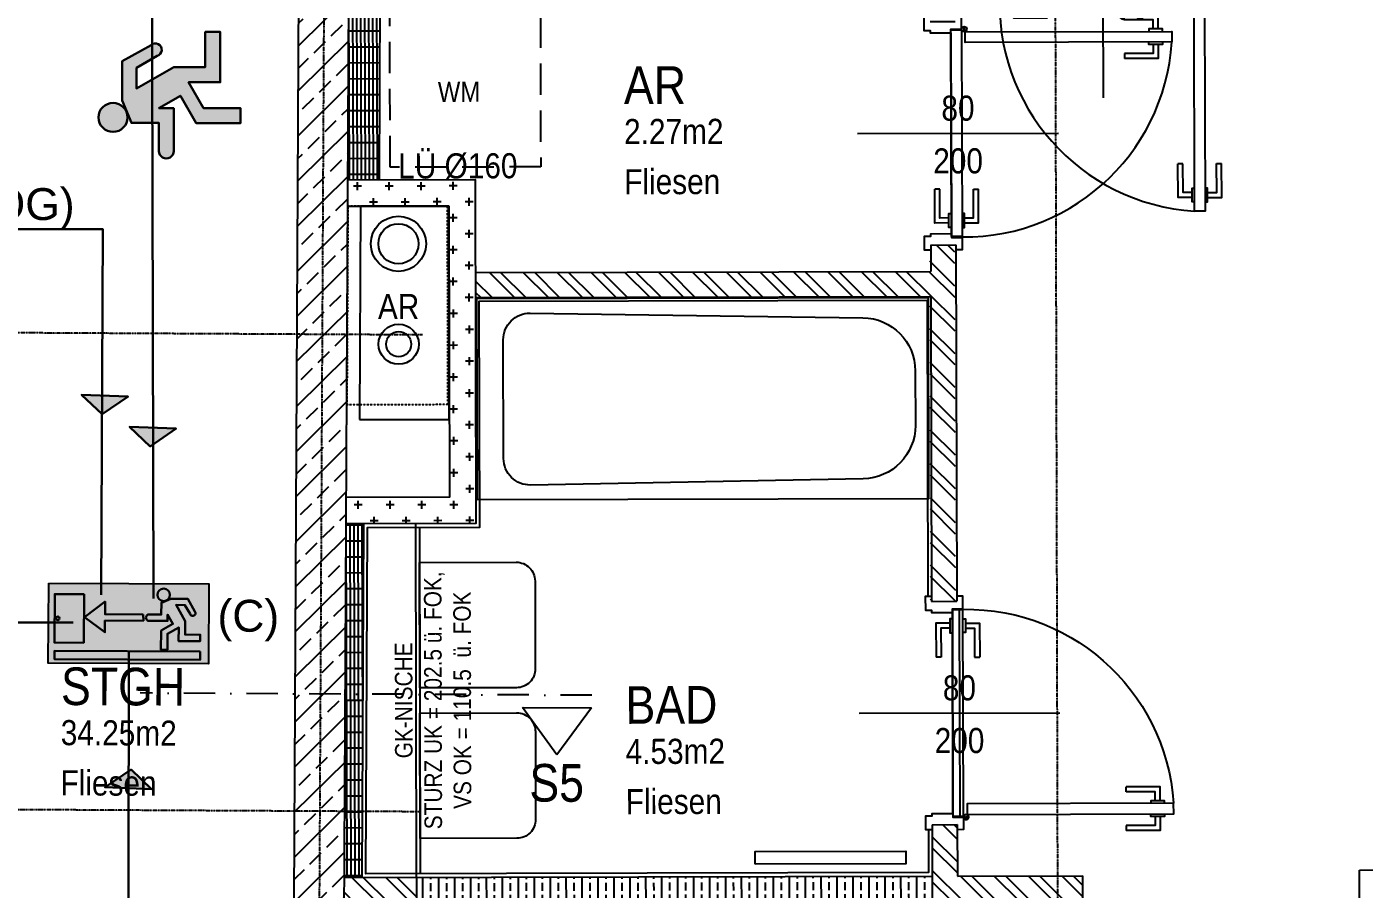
# Model space of a CAD drawing. Header units: millimetres. Extents: x -5498 to 144064, y 340 to 109563.
# Drawn here: x 21912 to 27242, y 65359 to 68796 of the extents above; entities that cross this region are included whole.
import ezdxf
from ezdxf.enums import TextEntityAlignment as Align

# ---------------------------------------------------------------- set-up
doc = ezdxf.new("R2010")
doc.units = ezdxf.units.MM
for name, pattern in [('DASHDOT', [1, 0.5, -0.25, 0, -0.25]), ('HIDDEN', [0.375, 0.25, -0.125]), ('HIDDEN2', [0.1875, 0.125, -0.0625]), ('STRICHPUNKT', [1, 0.5, -0.25, 0, -0.25]), ('STRICHPUNKTX2', [2, 1, -0.5, 0, -0.5])]:
    doc.linetypes.add(name, pattern=pattern)
doc.layers.add('00_HLP---------M0', color=251, linetype='Continuous', plot=False)
for name, color, linetype in [('00_HLP-G00-LEG-M0', 6, 'Continuous'), ('01-ANS-G00-LEG-M0', 251, 'Continuous'), ('01-SCH-G00-LEG-M0', 251, 'STRICHPUNKTX2'), ('01-TXT---------M0', 251, 'Continuous'), ('01-TXT---------PP', 1, 'Continuous'), ('01-TXT-G00-LEG-M0', 1, 'Continuous'), ('02-ANS-G00-LEG-M0', 251, 'Continuous'), ('02-AXO-G00-LEG-M0', 251, 'STRICHPUNKT'), ('02-FIL-G00-LEG-GK', 251, 'Continuous'), ('02-FIL-G00-LEG-ORANGE', 251, 'Continuous'), ('02-FIL-G00-Leg-STB', 251, 'Continuous'), ('02-FLI-G00-LEG-M0', 251, 'Continuous'), ('02-TWA-G00-LEG-M0', 251, 'Continuous'), ('02-ZWA---------M0', 251, 'Continuous'), ('02-ZWA-G00-LEG-M0', 251, 'Continuous'), ('03-HID-G00-LEG-M0', 251, 'HIDDEN2'), ('03-SYM-G00-LEG-M0', 251, 'Continuous'), ('05-STO--------M0', 251, 'Continuous'), ('05-SYM---------M0', 251, 'Continuous'), ('05-SYM--------M0', 251, 'Continuous'), ('05-SYM-G00-LEG-M0', 251, 'Continuous'), ('05-TXT--------M0', 251, 'Continuous'), ('05-TXT-G00-LEG-M0', 251, 'Continuous'), ('07-SAN-G00-LEG-M0', 251, 'Continuous'), ('07-SYM-G00-LEG-M0', 251, 'STRICHPUNKT'), ('07-TXT---------M0', 251, 'Continuous')]:
    doc.layers.add(name, color=color, linetype=linetype)
doc.styles.add('ARIAL', font='arial.ttf', dxfattribs={"width": 0.85})
doc.styles.get("Standard").update_dxf_attribs({"font": 'arial.ttf'})
pattern_1 = [(90.1423, (31995.2, 67277.069), (-15.87495, -0.039428), []), (180.1423, (31995.2, 67277.07), (0.1577, -63.4998), [])]
pattern_2 = [(135.1423, (31995.2, 67277.07), (-67.1844, -67.519), []), (135.1423, (31995.09, 67321.97), (-67.1844, -67.519), [])]

# ---------------------------------------------------------------- blocks, each defined once
blk = doc.blocks.new('05-TXT')
at = {"layer": '05-TXT--------M0'}
blk.add_line((-0.4, 0), (0.4, 0), dxfattribs=at)
at = {"layer": '05-TXT--------M0', "color": 8, "style": 'ARIAL', "width": 0.85}
blk.add_attdef('BREITE', text='', height=0.1, dxfattribs=at).set_placement((0, 0.05), align=Align.CENTER)
blk.add_attdef('HÖHE', text='', height=0.1, rotation=360, dxfattribs=at).set_placement((0, -0.06), align=Align.TOP_CENTER)
blk = doc.blocks.new('01-SQM')
at = {"layer": '01-TXT---------M0', "color": 1, "style": 'ARIAL', "width": 0.85}
blk.add_attdef('ROOM', (0, 0), '', height=0.15, dxfattribs=at)
blk.add_attdef('AREA', text='', height=0.1, dxfattribs=at).set_placement((0, -0.06), align=Align.TOP_LEFT)
at = {"layer": '01-TXT---------PP', "color": 1, "style": 'ARIAL', "width": 0.85}
blk.add_attdef('NR', text='', height=0.15, dxfattribs=at).set_placement((-0.1173, 0), align=Align.RIGHT)
blk.add_attdef('FLOOR', text='', height=0.1, dxfattribs=at).set_placement((0, -0.26), align=Align.TOP_LEFT)
blk = doc.blocks.new('TÜR-80_10er-WAND')
at = {"layer": '00_HLP---------M0'}
for points in [[(-0.3575, 0.027), (-0.3575, 0.083), (-0.2225, 0.083)], [(-0.3375, 0.027), (-0.3375, 0.063), (-0.2225, 0.063)], [(-0.2225, 0.063), (-0.2225, 0.083)], [(0.4, 0.017), (-0.4, 0.017)], [(-0.375, 0.017), (-0.375, 0.027), (-0.32, 0.027), (-0.32, 0.017)], [(-0.375, -0.025), (-0.375, -0.035), (-0.32, -0.035), (-0.32, -0.025)], [(-0.3575, -0.035), (-0.3575, -0.091), (-0.2225, -0.091)], [(-0.3375, -0.035), (-0.3375, -0.071), (-0.2225, -0.071)], [(-0.2225, -0.071), (-0.2225, -0.091)]]:
    blk.add_lwpolyline(points, dxfattribs=at)
blk.add_lwpolyline([(0.4115, -0.025), (-0.4115, -0.025), (-0.4115, -0.025), (-0.4115, 0.017), (0.4115, 0.017)], close=True, dxfattribs=at)
at = {"layer": '02-ZWA---------M0'}
for points in [[(-0.445, 0.1), (-0.445, 0)], [(0.445, 0.1), (0.445, 0)]]:
    blk.add_lwpolyline(points, dxfattribs=at)
at = {"layer": '05-STO--------M0'}
for points in [[(-0.465, 0.1), (-0.465, 0.125), (-0.41, 0.125), (-0.41, 0.1), (-0.4, 0.1), (-0.4, 0.017), (-0.415, 0.017), (-0.415, -0.025), (-0.465, -0.025), (-0.465, 0)], [(0.465, 0.1), (0.465, 0.125), (0.41, 0.125), (0.41, 0.1), (0.4, 0.1), (0.4, 0.017), (0.415, 0.017), (0.415, -0.025), (0.465, -0.025), (0.465, 0)]]:
    blk.add_lwpolyline(points, dxfattribs=at)
at = {"layer": '05-SYM---------M0'}
for points in [[(0.352, -0.8085), (0.296, -0.8085), (0.296, -0.6735)], [(0.316, -0.6735), (0.296, -0.6735)], [(0.352, -0.7885), (0.316, -0.7885), (0.316, -0.6735)], [(0.414, -0.8085), (0.47, -0.8085), (0.47, -0.6735)], [(0.414, -0.7885), (0.45, -0.7885), (0.45, -0.6735)], [(0.45, -0.6735), (0.47, -0.6735)], [(0.362, -0.826), (0.352, -0.826), (0.352, -0.771), (0.362, -0.771)], [(0.404, -0.826), (0.414, -0.826), (0.414, -0.771), (0.404, -0.771)]]:
    blk.add_lwpolyline(points, dxfattribs=at)
at = {"layer": '05-SYM--------M0'}
blk.add_lwpolyline([(0.404, -0.0395), (0.404, -0.8625), (0.404, -0.8625), (0.362, -0.8625), (0.362, -0.0395)], close=True, dxfattribs=at)
for points in [[(0.41, -0.036), (0.42, -0.036)], [(0.415, -0.031), (0.415, -0.041)]]:
    blk.add_lwpolyline(points, dxfattribs=at)
blk.add_circle((0.415, -0.036), 0.01, dxfattribs=at)
blk.add_arc((0.415, -0.036), 0.8282, 176.3309, 266.3309, dxfattribs=at)
blk = doc.blocks.new('03-rar')
blk.add_circle((0, 0), 0.05)
at = {"layer": '01-TXT---------M0', "color": 8, "style": 'ARIAL', "width": 0.85}
blk.add_attdef('RR', text='', height=0.1, dxfattribs=at).set_placement((0, 0.1), align=Align.CENTER)
blk = doc.blocks.new('schnittführung')
at = {"color": 4, "linetype": 'DASHDOT', "ltscale": 0.25}
blk.add_line((0.2375, -0.1378), (0.2375, 1.6622), dxfattribs=at)
blk.add_line((0.2375, -0.1378), (0.2375, 1.6622), dxfattribs=at)
blk.add_line((0.2375, -0.1378), (0.2375, 1.6622), dxfattribs=at)
at = {"color": 4}
blk.add_lwpolyline([(0.1875, 0.1378), (0.1875, -0.1378), (0, 0)], close=True, dxfattribs=at)
at = {"layer": '07-TXT---------M0', "color": 9, "style": 'ARIAL', "text_generation_flag": 6, "width": 0.85}
blk.add_attdef('SCHNITT', text='', height=0.15, rotation=270, dxfattribs=at).set_placement((-0.0373, 0), align=Align.CENTER)
blk = doc.blocks.new('07-WM')
at = {"linetype": 'HIDDEN', "ltscale": 0.5}
blk.add_lwpolyline([(0.05, -0.05), (0.05, -0.65), (0.65, -0.65), (0.65, -0.05)], close=True, dxfattribs=at)
blk = doc.blocks.new('07-Badewanne')
blk.add_lwpolyline([(0, -0.8), (-1.8, -0.8), (-1.8, 0), (0, 0)], close=True)
blk.add_lwpolyline([(-0.1059, -0.6366), (-0.1059, -0.1634, 0.418658), (-0.2134, -0.0575), (-1.5385, -0.0792, 0.409076), (-1.7471, -0.2909), (-1.7471, -0.5091, 0.409783), (-1.5385, -0.7208), (-0.2134, -0.7425, 0.419369), (-0.1059, -0.6366)], format="xyb", close=True)
blk = doc.blocks.new('07-WT60')
blk.add_lwpolyline([(-0.015, 0.25), (-0.4, 0.25, 0.414214), (-0.475, 0.175), (-0.475, -0.175, 0.414214), (-0.4, -0.25), (-0.015, -0.25)], format="xyb", close=True)
blk = doc.blocks.new('9809550')
at = {"color": 18, "lineweight": 30, "true_color": 0x000000}
for points in [[(423921.7, 99168.8), (423956.8, 99168.8), (423956.8, 99202.9), (423984.5, 99214.5), (424033.7, 99214.5), (424053.8, 99178.3)], [(424040.2, 99170.9), (424025.2, 99196.7), (423999.7, 99196.8), (424026.2, 99150.3), (424026.2, 99110.9), (424070.2, 99110.9), (424070.2, 99092.3), (424007.5, 99092.3), (424007.5, 99131.7), (423975, 99113.1), (423975, 99067), (423956.5, 99067), (423956.5, 99122.4), (423990.5, 99141.9), (423975.1, 99168.8), (423975.1, 99150.2), (423921.7, 99150.3)]]:
    blk.add_lwpolyline(points, dxfattribs=at)
blk.add_circle((423963.6, 99225.9), 18.1, dxfattribs=at)
for centre, radius, start, end in [((424047.8, 99173.1), 7.96, 195.7299, 41.4005), ((423921.7, 99159.5), 9.27, 89.9849, 270.0151)]:
    blk.add_arc(centre, radius, start, end, dxfattribs=at)
blk = doc.blocks.new('RIVO-SIBEL-ARR-left')
h = blk.add_hatch(color=100)
h.paths.add_polyline_path([(3656.51, 1956.46), (3656.51, 1947.63), (3674.18, 1947.63), (3674.18, 1956.46)])
h.paths.add_polyline_path([(3662.75, 1954.45), (3662.75, 1953.06), (3666.97, 1953.06), (3666.98, 1952.36), (3662.74, 1952.36), (3662.74, 1951.07), (3660.49, 1952.74)], flags=16)
h.paths.add_polyline_path([(3660.42, 1955.25), (3660.42, 1949.9), (3657.18, 1949.9), (3657.18, 1955.25)], flags=16)
h.paths.add_polyline_path([(3657.73, 1952.58, -1), (3657.35, 1952.58, -1)], flags=0)
h.paths.add_polyline_path([(3667.61, 1953.06), (3668.95, 1953.06), (3668.95, 1954.36), (3669.48, 1954.59, -0.535619), (3668.52, 1955.23, -1), (3669.9, 1955.23, -0.302406), (3669.48, 1954.59), (3670.01, 1954.8), (3671.88, 1954.8), (3672.65, 1953.42, -1.25347), (3672.13, 1953.14), (3671.56, 1954.12), (3670.59, 1954.12), (3671.59, 1952.35), (3671.59, 1950.85), (3673.27, 1950.85), (3673.27, 1950.14), (3670.88, 1950.14), (3670.88, 1951.64), (3669.64, 1950.93), (3669.64, 1949.18), (3668.94, 1949.18), (3668.94, 1951.29), (3670.24, 1952.03), (3669.65, 1953.05), (3669.65, 1952.35), (3667.61, 1952.35, -1)], flags=16)
h.paths.add_polyline_path([(3673.27, 1948.98), (3673.27, 1948.07), (3657.18, 1948.07), (3657.18, 1948.98)], flags=16)
h = blk.add_hatch(color=7)
h.paths.add_polyline_path([(3660.42, 1955.25), (3657.18, 1955.25), (3657.18, 1949.9), (3660.42, 1949.9)])
h.paths.add_polyline_path([(3657.73, 1952.58, -1), (3657.35, 1952.58, -1)], flags=16)
h.paths.add_polyline_path([(3673.27, 1948.07), (3673.27, 1948.98), (3657.18, 1948.98), (3657.18, 1948.07)])
h = blk.add_hatch(color=256)
h.paths.add_polyline_path([(3670.59, 1954.12), (3671.56, 1954.12), (3672.13, 1953.14, 1.25347), (3672.65, 1953.42), (3671.88, 1954.8), (3670.01, 1954.8), (3668.95, 1954.36), (3668.95, 1953.06), (3667.61, 1953.06, 1), (3667.61, 1952.35), (3669.65, 1952.35), (3669.65, 1953.05), (3670.24, 1952.03), (3668.94, 1951.29), (3668.94, 1949.18), (3669.64, 1949.18), (3669.64, 1950.93), (3670.88, 1951.64), (3670.88, 1950.14), (3673.27, 1950.14), (3673.27, 1950.85), (3671.59, 1950.85), (3671.59, 1952.35)])
h.paths.add_polyline_path([(3668.52, 1955.23, 1), (3669.9, 1955.23, 1)])
blk.add_hatch(color=256).paths.add_polyline_path([(3662.75, 1953.06), (3662.75, 1954.45), (3660.49, 1952.74), (3662.74, 1951.07), (3662.74, 1952.36), (3666.98, 1952.36), (3666.97, 1953.06)])
blk.add_lwpolyline([(3656.51, 1956.46), (3674.18, 1956.46), (3674.18, 1947.63), (3656.51, 1947.63)], close=True)
at = {"color": 18, "lineweight": 30, "true_color": 0x000000}
for points in [[(3660.42, 1955.25), (3657.18, 1955.25), (3657.18, 1949.9), (3660.42, 1949.9)], [(3673.27, 1948.98), (3657.18, 1948.98), (3657.18, 1948.07), (3673.27, 1948.07)]]:
    blk.add_lwpolyline(points, close=True, dxfattribs=at)
blk.add_lwpolyline([(3666.97, 1953.06), (3662.75, 1953.06), (3662.75, 1954.45), (3660.49, 1952.74), (3662.74, 1951.07), (3662.74, 1952.36), (3666.98, 1952.36), (3666.97, 1953.06)], dxfattribs=at)
blk.add_circle((3657.54, 1952.58), 0.19, dxfattribs=at)
at = {"xscale": 0.0381026673526157, "yscale": 0.0381026673526157, "zscale": 0.0381026673526157}
blk.add_blockref('9809550', (-12484.93, -1825.54), dxfattribs=at)
blk = doc.blocks.new('4444444')
at = {"lineweight": 30}
h = blk.add_hatch(color=100, dxfattribs=at)
h.dxf.hatch_style = 1
h.paths.add_polyline_path([(431810.8, 98429.5), (431736, 98429.5), (431806.7, 98326.5)])
h.paths.add_polyline_path([(431814, 98511.5), (431736, 98429.5), (431810.8, 98429.5)])
at = {"color": 102, "lineweight": 30, "true_color": 0x21de37}
blk.add_lwpolyline([(431736, 98429.5), (431806.7, 98326.5), (431736, 98429.5), (431814, 98511.5), (431806.7, 98326.5)], dxfattribs=at)
blk = doc.blocks.new('750298750')
h = blk.add_hatch(color=3)
h.paths.add_polyline_path([(426943.6, 99576.9), (426968.1, 99576.8), (426982.5, 99552, 1.25347), (426995.6, 99559.2), (426976.3, 99594), (426929, 99594), (426902.3, 99582.8), (426902.3, 99550), (426868.6, 99550, 1), (426868.6, 99532.2), (426919.9, 99532.1), (426919.9, 99550), (426934.8, 99524.1), (426902.1, 99505.4), (426902.1, 99452.1), (426919.8, 99452.1), (426919.8, 99496.4), (426951.1, 99514.3), (426951.1, 99476.4), (427011.4, 99476.4), (427011.4, 99494.3), (426969.1, 99494.3), (426969.1, 99532.2)])
h.paths.add_polyline_path([(426891.5, 99604.9, 1), (426926.3, 99604.9, 1)])
at = {"xscale": 0.9619413167778113, "yscale": 0.9619413167778113, "zscale": 0.9619413167778113}
blk.add_blockref('9809550', (19080.8, 4155.4), dxfattribs=at)

msp = doc.modelspace()

# ---------------------------------------------------------------- hatches: boundary and pattern name
at = {"layer": '02-FIL-G00-LEG-GK'}
h = msp.add_hatch(dxfattribs=at)
h.set_pattern_fill('GRATE', color=256, scale=20, angle=197.0465, style=0)
h.set_pattern_definition(pattern_1)
h.paths.add_polyline_path([(23196.2, 68915.2), (23192.4, 68185.2), (23317.4, 68185.5), (23321.2, 68915.5)])
h = msp.add_hatch(dxfattribs=at)
h.set_pattern_fill('GRATE', color=256, scale=20, angle=197.0465, style=0)
h.set_pattern_definition(pattern_1)
h.paths.add_polyline_path([(23255.4, 66815.4), (23185.4, 66815.2), (23178.2, 65405.2), (23248.2, 65405.3)])
h = msp.add_hatch(dxfattribs=at)
h.set_pattern_fill('BRASS', color=256, scale=10, angle=197.0465, style=0)
h.set_pattern_definition([(90.1423, (31995.2, 67277.07), (-63.4998, -0.1577), []), (90.1423, (31963.45, 67276.99), (-63.4998, -0.1577), [31.75, -15.875])])
h.paths.add_polyline_path([(25515.6, 65411), (23465.6, 65405.9), (23465.8, 65305.9), (25515.8, 65311)])
at = {"layer": '02-FIL-G00-LEG-ORANGE'}
h = msp.add_hatch(dxfattribs=at)
h.set_pattern_fill('CROSS', color=256, scale=10, angle=197.0465, style=0)
h.set_pattern_definition([(90.1423, (31995.2, 67277.07), (-63.6575, 63.3421), [31.75, -95.25]), (180.1423, (32011.035, 67292.983), (-63.3421, -63.6575), [31.75, -95.25])])
h.paths.add_polyline_path([(23698.7, 68186.5), (23192.4, 68185.2), (23191.9, 68080.2), (23593.9, 68081.2), (23596.8, 66921.2), (23186, 66920.2), (23185.4, 66815.2), (23702.1, 66816.5)])
h = msp.add_hatch(dxfattribs=at)
h.set_pattern_fill('ANSI32', color=256, scale=10, angle=197.0465, style=0)
h.set_pattern_definition(pattern_2)
h.paths.add_polyline_path([(25609.3, 67926.2), (25509.3, 67926), (25509.6, 67821), (23699.6, 67816.5), (23699.8, 67716.5), (25509.8, 67721), (25512.9, 66506), (25612.9, 66506.2)])
h = msp.add_hatch(dxfattribs=at)
h.set_pattern_fill('ANSI32', color=256, scale=10, angle=197.0465, style=0)
h.set_pattern_definition(pattern_2)
h.paths.add_polyline_path([(26120.6, 65412.5), (25620.6, 65411.2), (25620.1, 65616.2), (25520.1, 65616), (25520.8, 65311), (25920.8, 65312), (26120.8, 65312.5)])
h = msp.add_hatch(dxfattribs=at)
h.set_pattern_fill('ANSI32', color=256, scale=10, angle=197.0465, style=0)
h.set_pattern_definition(pattern_2)
h.paths.add_polyline_path([(23178.2, 65405.2), (23177.7, 65305.2), (23465.8, 65305.9), (23465.6, 65405.9)])
at = {"layer": '02-FIL-G00-Leg-STB'}
h = msp.add_hatch(dxfattribs=at)
h.set_pattern_fill('ANSI33', color=256, scale=20, angle=107.0465, style=0)
h.set_pattern_definition([(44.70755, (-20078.77, 18756.93), (-89.34302, 90.25976), []), (44.70755, (-19988.97, 18756.47), (-89.34302, 90.25976), [63.5, -31.75])])
h.paths.add_polyline_path([(23213.7, 72355.3), (24043.3, 72357.3), (24042.8, 72557.3), (23014.9, 72554.8), (22960.8, 61954.6), (23969.2, 61957.1), (23968.7, 62157.1), (23161.7, 62155.1)])

# ---------------------------------------------------------------- linework, layer by layer
at = {"color": 102, "lineweight": 30, "true_color": 0x21de37}
for points in [[(22403.3, 72453.3), (22418, 66517.2)], [(22096.9, 66421.1), (15873.7, 66422.1)], [(22319.3, 66308.5), (22312.8, 61731)]]:
    msp.add_lwpolyline(points, dxfattribs=at)
at = {"color": 102, "lineweight": 30}
msp.add_lwpolyline([(17122, 67989.2), (22216, 67988.5), (22208.5, 66532)], dxfattribs=at)
at = {"layer": '00_HLP-G00-LEG-M0'}
for centre, radius in [((23393.3, 67930.7), 110), ((23394.3, 67530.7), 80)]:
    msp.add_circle(centre, radius, dxfattribs=at)
at = {"layer": '01-ANS-G00-LEG-M0'}
msp.add_lwpolyline([(23237.7, 67230.3), (23596.1, 67231.2), (23593.9, 68081.2), (23242, 68080.3)], close=True, dxfattribs=at)
msp.add_lwpolyline([(25627.9, 66476.3), (25630, 65646.3)], dxfattribs=at)
at = {"layer": '01-TXT-G00-LEG-M0'}
msp.add_lwpolyline([(27222.6, 65434.5), (29299.8, 65439.7), (29300.9, 64961.2), (27223.8, 64956.1)], close=True, dxfattribs=at)
at = {"layer": '02-ANS-G00-LEG-M0'}
msp.add_lwpolyline([(23465.6, 65405.9), (23462.1, 66815.9)], dxfattribs=at)
at = {"layer": '02-AXO-G00-LEG-M0'}
for points in [[(23136.7, 76837.1), (23022.4, 54437.4)], [(26035.1, 59562.2), (25992.4, 76762.2)], [(23489.4, 67567.6), (2471.2, 67674.9)], [(23479.7, 65667.6), (2461.5, 65774.9)]]:
    msp.add_lwpolyline(points, dxfattribs=at)
at = {"layer": '02-FLI-G00-LEG-M0'}
for points in [[(25505.1, 65595.9), (25505.5, 65425.9), (23263.3, 65420.4), (23270.4, 66800.4), (23717.1, 66801.5), (23714.9, 67701.5), (25499.9, 67705.9), (25502.8, 66525.9)], [(23477.1, 66800.9), (23480.5, 65420.9)]]:
    msp.add_lwpolyline(points, dxfattribs=at)
at = {"layer": '02-TWA-G00-LEG-M0'}
msp.add_line((23161.7, 62155.1), (23213.7, 72355.3), dxfattribs=at)
msp.add_lwpolyline([(23969.2, 61957.1), (22960.8, 61954.6), (23014.9, 72554.8)], dxfattribs=at)
at = {"layer": '02-ZWA-G00-LEG-M0'}
for p, q in [((23317.4, 68185.3), (23321.2, 68915.3)), ((25514.3, 67926), (25514.6, 67821)), ((25614.3, 67926.2), (25617.9, 66506.2)), ((23699.6, 67816.5), (25514.6, 67821)), ((23699.8, 67716.5), (25514.8, 67721)), ((25514.8, 67721), (25517.9, 66506)), ((23248.2, 65405.3), (23255.4, 66815.4)), ((25520.1, 65616), (25520.8, 65311)), ((25620.1, 65616.2), (25620.6, 65411.2)), ((23178.2, 65405.2), (25520.6, 65411)), ((25620.6, 65411.2), (26120.6, 65412.5))]:
    msp.add_line(p, q, dxfattribs=at)
for points in [[(23192.4, 68185.2), (23698.7, 68186.5), (23702.1, 66816.5), (23185.4, 66815.2)], [(23191.9, 68080.2), (23593.9, 68081.2), (23596.8, 66921.2), (23186, 66920.2)], [(23465.6, 65405.9), (23468.4, 64255.9)], [(26120.8, 65312.5), (26120.6, 65412.5)]]:
    msp.add_lwpolyline(points, dxfattribs=at)
at = {"layer": '03-HID-G00-LEG-M0'}
msp.add_lwpolyline([(23187.9, 67290.2), (23590.9, 67291.2), (23588.9, 68081.2), (23191.9, 68080.2), (23187.9, 67290.2)], dxfattribs=at)
at = {"layer": '07-SAN-G00-LEG-M0'}
msp.add_lwpolyline([(24815.5, 65459.2), (24815.3, 65509.2), (25415.3, 65510.7), (25415.5, 65460.7), (24815.5, 65459.2)], close=True, dxfattribs=at)

# ---------------------------------------------------------------- block references
at = {"color": 102, "lineweight": 30, "true_color": 0x21de37, "xscale": 3.324484011775435, "yscale": 3.324484011775435, "zscale": 3.324484011775435, "rotation": 89.99106163391237}
msp.add_blockref('750298750', (353169.5, -1350869), dxfattribs=at)
at = {"color": 102, "lineweight": 30, "true_color": 0x21de37}
for p, rotation in [((120574.9, -364499.9), 89.99106163388811), ((120766.4, -364627.9), 89.9910616338881), ((-76034.4, 497587.3), 269.9910616338727)]:
    msp.add_blockref('4444444', p, dxfattribs=dict(at, rotation=rotation))
at = {"xscale": 36.09829615085673, "yscale": 36.09829615085673, "zscale": 36.09829615085673, "rotation": 359.7075493145351}
msp.add_blockref('RIVO-SIBEL-ARR-left', (-110352.8, -3371.6), dxfattribs=at)
at = {"layer": '01-SCH-G00-LEG-M0'}
ref = msp.add_blockref('schnittführung', (24024.6, 65894.9), dxfattribs=dict(at, xscale=999.9999999999995, yscale=999.9999999999995, zscale=999.9999999999995, rotation=89.70754932289906))
ref.add_attrib('SCHNITT', 'S5', dxfattribs={"layer": '07-TXT---------M0', "color": 9, "height": 150, "rotation": 359.7075, "style": 'ARIAL', "width": 0.85}).set_placement((24024.4, 65857.7), align=Align.TOP_CENTER)
at = {"layer": '01-TXT-G00-LEG-M0', "xscale": 999.9999999999995, "yscale": 999.9999999999995, "zscale": 999.9999999999995}
for p, rotation, values in [((24292.2, 68487.9), 0.1423037157722268, {'ROOM': 'AR', 'AREA': '2.27m2', 'FLOOR': 'Fliesen'}), ((22048.4, 66093), 359.7075492629235, {'ROOM': 'STGH', 'AREA': '34.25m2', 'FLOOR': 'Fliesen'}), ((24298.3, 66017.9), 0.1423037157722268, {'ROOM': 'BAD', 'AREA': '4.53m2', 'FLOOR': 'Fliesen'})]:
    msp.add_blockref('01-SQM', p, dxfattribs=dict(at, rotation=rotation)).add_auto_attribs(values)
at = {"layer": '03-SYM-G00-LEG-M0'}
ref = msp.add_blockref('03-rar', (23393.3, 67930.7), dxfattribs=dict(at, xscale=1600.000000298865, yscale=1600.000000298865, zscale=1600.000000298865, rotation=0.142303725039599))
ref.add_attrib('RR', 'LÜ %%C160', (23392.6, 68190.7), dxfattribs={"layer": '01-TXT---------M0', "color": 8, "height": 100, "rotation": 0.1423, "style": 'ARIAL', "width": 0.85})
at = {"layer": '03-SYM-G00-LEG-M0', "xscale": 999.9999999999995, "yscale": 999.9999999999995, "zscale": 999.9999999999995, "rotation": 0.1423037246458205}
msp.add_blockref('03-rar', (23394.3, 67530.7), dxfattribs=at).add_auto_attribs({'RR': 'AR'})
at = {"layer": '05-SYM-G00-LEG-M0', "yscale": 999.9999999999995, "zscale": 999.9999999999995}
for p, xscale, rotation in [((26201.9, 68922.7), 999.9999999999995, 0.1423027921283598), ((25613.2, 68371.2), 999.9999999999995, 90.14230278849877), ((25619, 66061.2), -999.9999999999995, 90.14230461118417)]:
    msp.add_blockref('TÜR-80_10er-WAND', p, dxfattribs=dict(at, xscale=xscale, rotation=rotation))
at = {"layer": '05-TXT-G00-LEG-M0', "xscale": 999.9999999999995, "yscale": 999.9999999999995, "zscale": 999.9999999999995}
for p, rotation in [((26201.9, 68912.7), 90.14230370749137), ((25623.2, 68371.2), 0.1423037032643547), ((25629, 66061.3), 0.1423037032643547)]:
    msp.add_blockref('05-TXT', p, dxfattribs=dict(at, rotation=rotation)).add_auto_attribs({'BREITE': '80', 'HÖHE': '200'})
at = {"layer": '07-SAN-G00-LEG-M0', "xscale": -999.9999999999995, "yscale": 999.9999999999995, "zscale": 999.9999999999995}
for name, p, rotation in [('07-WM', (23310.5, 68185.5), 180.1423037180986), ('07-Badewanne', (23704.9, 67711.5), 0.1423036828063928), ('07-WT60', (23463.1, 66410.9), 0.1423037026505991), ('07-WT60', (23464.6, 65810.9), 0.1423037026505991)]:
    msp.add_blockref(name, p, dxfattribs=dict(at, rotation=rotation))

# ---------------------------------------------------------------- texts
at = {"color": 3, "lineweight": 30, "char_height": 126.97, "attachment_point": 1, "rotation": 359.9911}
for s, insert in [('(1OG)', (21610.6, 68152.5)), ('(C)', (22672.2, 66512))]:
    msp.add_mtext_dynamic_manual_height_columns(s, width=26879.974, gutter_width=634.8, heights=[0], dxfattribs=dict(at, insert=insert))
at = {"layer": '07-SYM-G00-LEG-M0', "linetype": 'Continuous', "style": 'ARIAL'}
for s, insert, char_height, width, attachment_point, rotation in [('WM', (23634.7, 68536.3), 80, 505.387, 5, 0.1423), ('GK-NISCHE \\PSTURZ UK = 202.5 ü. FOK, \\PVS OK = 110.5  ü. FOK', (23379.3, 66111.3), 70, 1470, 2, 90.1423)]:
    msp.add_mtext(s, dxfattribs=dict(at, insert=insert, char_height=char_height, width=width, attachment_point=attachment_point, rotation=rotation))

doc.saveas('drawing.dxf')
